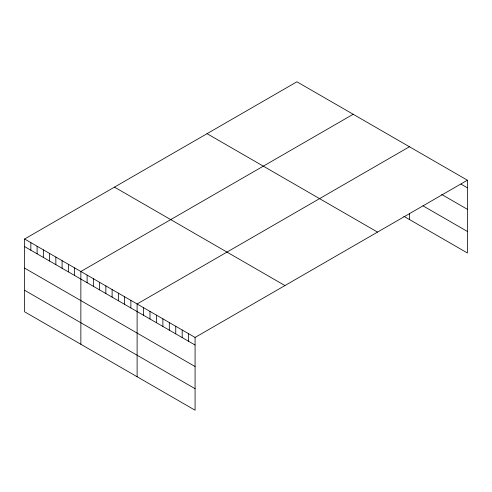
<?xml version="1.0" encoding="UTF-8"?>
<svg xmlns="http://www.w3.org/2000/svg" width="492" height="492" viewBox="0 0 492 492"><rect width="100%" height="100%" fill="white"/><g stroke="black" fill="none" stroke-linecap="round" stroke-linejoin="round"><path stroke-width="0.74" d="M467.4 180.213L195.078 337.438L195.078 410.211L24.6 311.787L24.6 239.014L296.922 81.789L467.4 180.213L467.4 252.986L403.815 216.271M353.182 114.273L80.86 271.492L80.86 344.265M409.436 146.751L137.114 303.976L137.114 376.743M460.961 184.088L467.4 187.809M441.638 194.445L467.4 209.315M422.96 205.822L467.4 231.474M207.058 133.676L377.536 232.101M114.464 187.132L284.942 285.557M24.6 239.014L195.078 337.438M24.6 246.609L195.078 345.033M24.6 268.115L195.078 366.54M24.6 290.274L195.078 388.698M409.436 213.374L409.436 219.518M188.639 333.717L188.639 341.313M182.194 330.003L182.194 337.592M175.755 326.282L175.755 333.877M169.316 322.567L169.316 330.157M162.877 318.847L162.877 326.442M156.438 315.132L156.438 322.721M149.992 311.411L149.992 319.001M143.553 307.691L143.553 315.286M130.866 300.366L130.866 307.955M124.611 296.756L124.611 304.351M118.363 293.146L118.363 300.741M112.115 289.542L112.115 297.131M105.86 285.932L105.86 293.521M99.612 282.322L99.612 289.911M93.357 278.712L93.357 286.307M87.109 275.102L87.109 282.697M74.606 267.888L74.606 275.477M68.357 264.278L68.357 271.867M62.103 260.668L62.103 268.263M55.854 257.058L55.854 264.653M49.606 253.448L49.606 261.043M43.351 249.844L43.351 257.433M37.103 246.234L37.103 253.823M30.848 242.624L30.848 250.213"/></g></svg>
